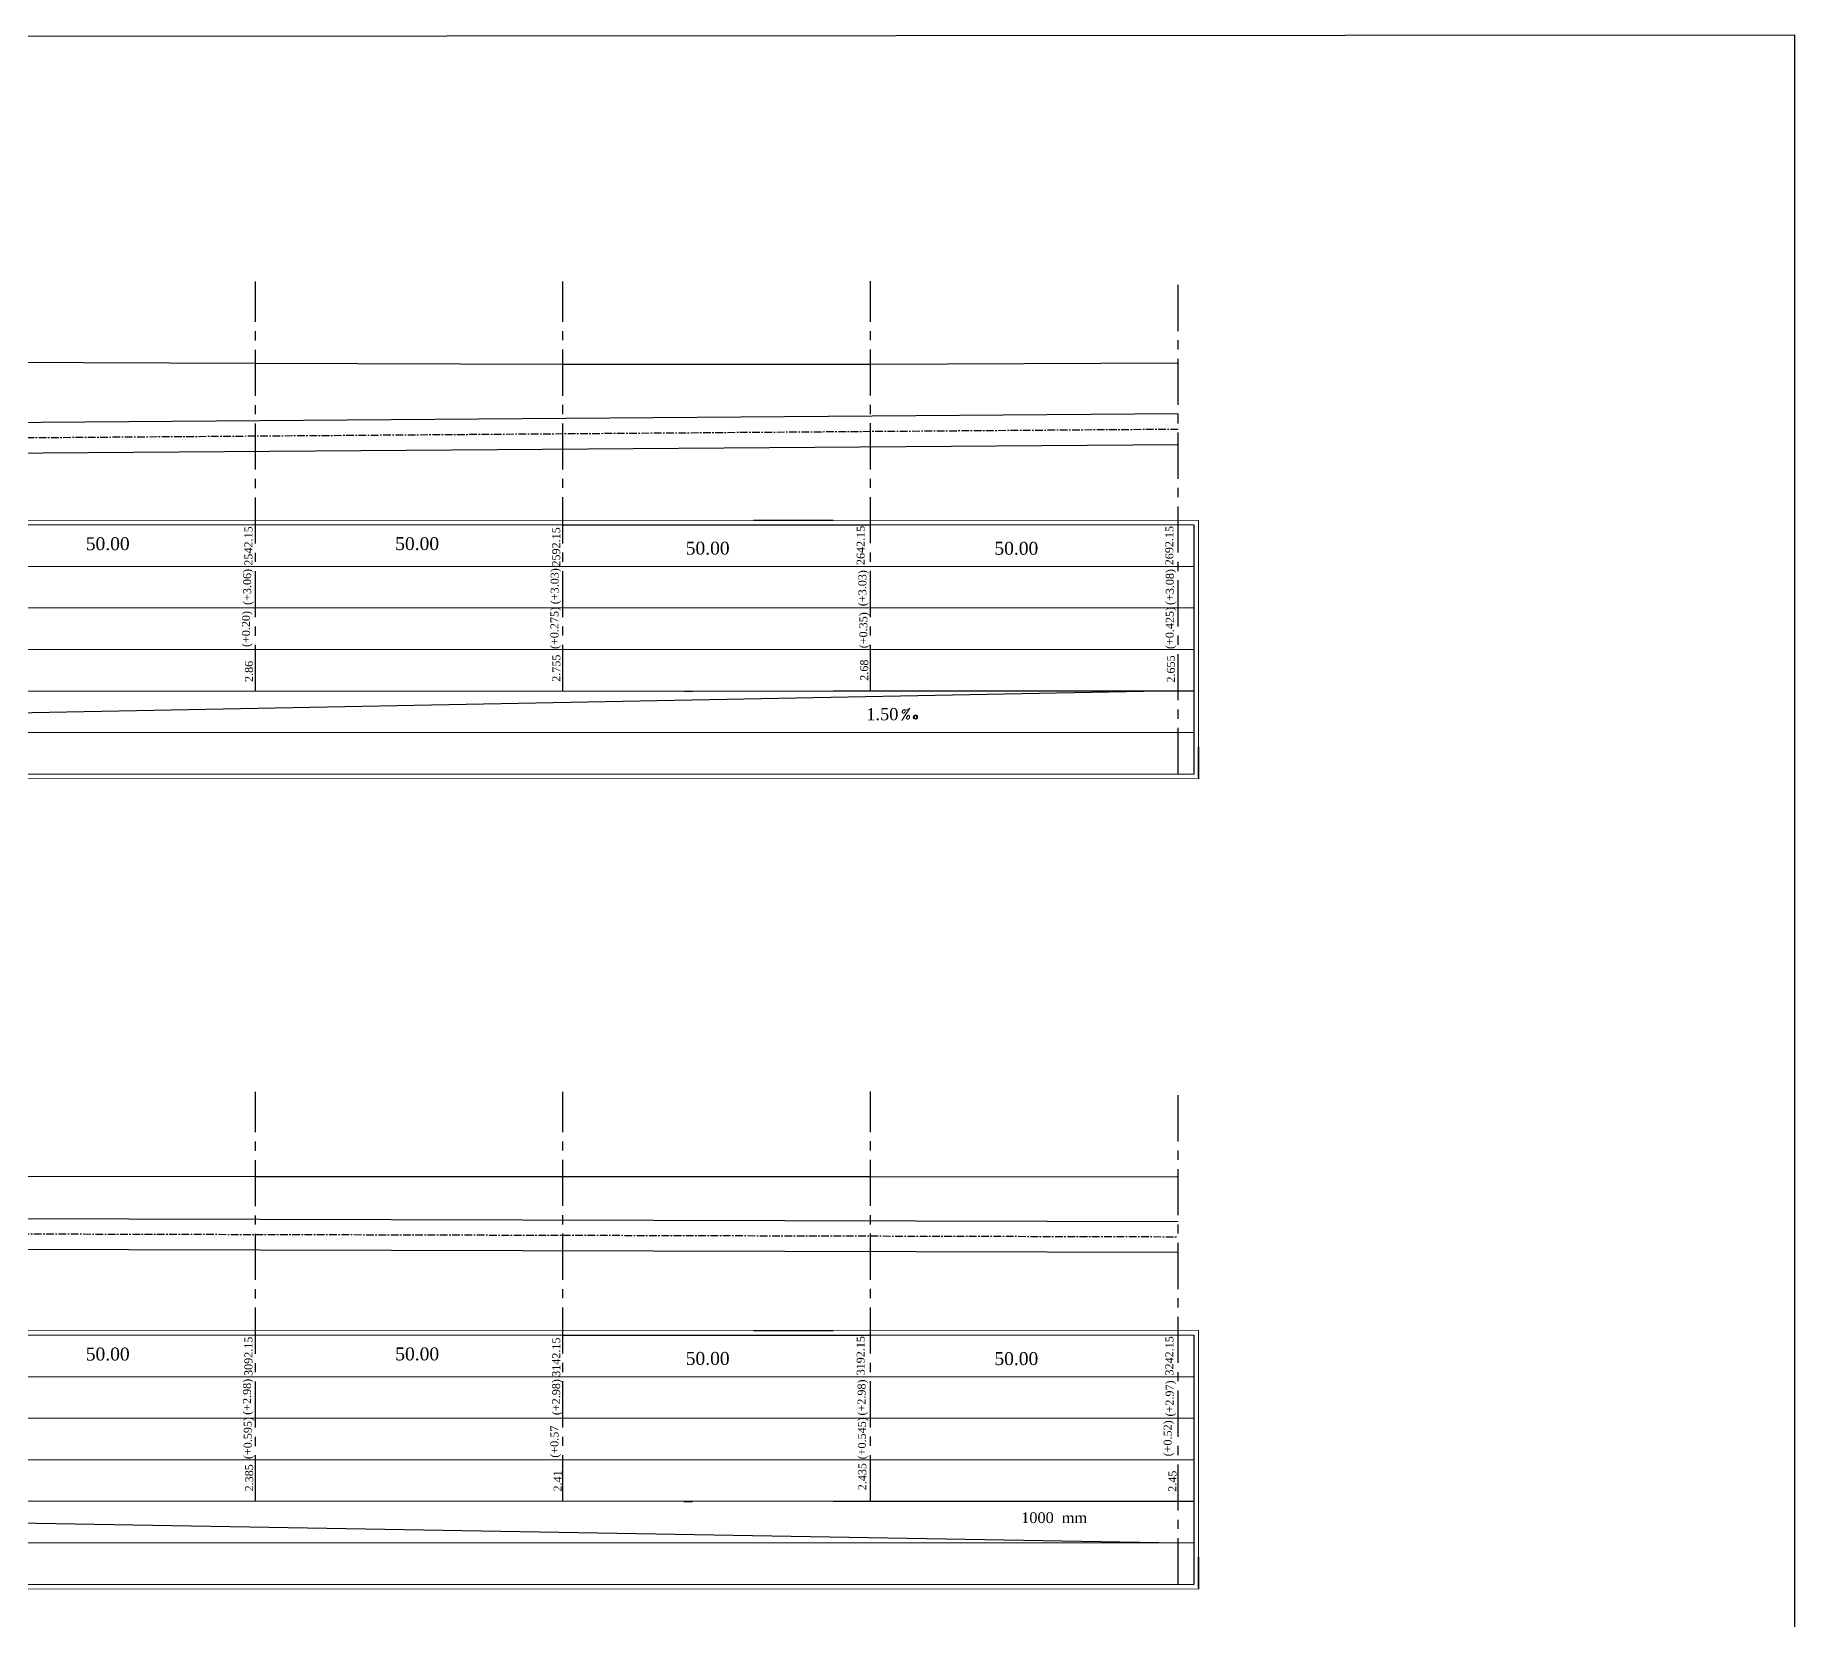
# Model space of a CAD drawing. Header units: inches. Extents: x 1824 to 2531, y 1185 to 2290.
# Drawn here: x 2237.3 to 2523.4, y 1427.7 to 1685.3 of the extents above; entities that cross this region are included whole.
import ezdxf

# ---------------------------------------------------------------- set-up
doc = ezdxf.new("R2010")
doc.units = ezdxf.units.IN
doc.header["$MEASUREMENT"] = 0
doc.linetypes.add('CENTER', pattern=[2, 1.25, -0.25, 0.25, -0.25])
doc.layers.add('4', color=85, linetype='Continuous')
doc.layers.add('KHRRBA', color=6, linetype='Continuous')
for name, color, linetype, lineweight in [('table3', 150, 'Continuous', 15), ('table5', 5, 'Continuous', 25), ('text5', 1, 'Continuous', 25)]:
    doc.layers.add(name, color=color, linetype=linetype, lineweight=lineweight)
doc.styles.add('ROMAND', font='italict.shx', dxfattribs={"height": 0.25})
doc.styles.add('ROMANTIC', font='times.ttf')

# ---------------------------------------------------------------- blocks, each defined once
blk = doc.blocks.new('6')
at = {"layer": 'KHRRBA', "color": 1, "linetype": 'Continuous'}
for p, q in [((23706.93, 4592.9), (23706.85, 4592.57)), ((23706.85, 4592.57), (23706.92, 4592.27)), ((23706.92, 4592.27), (23707.11, 4592.16)), ((23707.35, 4593.16), (23706.93, 4592.9)), ((23707, 4592.6), (23707.08, 4592.94)), ((23707.07, 4592.3), (23707, 4592.6)), ((23707.25, 4592.19), (23707.07, 4592.3)), ((23707.11, 4592.16), (23707.44, 4592.07)), ((23707.15, 4592.64), (23707.23, 4592.97)), ((23707.22, 4592.34), (23707.15, 4592.64)), ((23707.44, 4592.07), (23707.22, 4592.34)), ((23707.23, 4592.97), (23707.35, 4593.16)), ((23707.35, 4593.16), (23707.65, 4593.23)), ((23707.74, 4592.14), (23707.44, 4592.07)), ((23707.65, 4593.23), (23707.87, 4592.96)), ((23707.99, 4593.14), (23707.65, 4593.23)), ((23707.74, 4592.14), (23708.16, 4592.39)), ((23707.85, 4592.32), (23707.74, 4592.14)), ((23707.83, 4593.11), (23708.02, 4592.99)), ((23707.94, 4592.66), (23707.85, 4592.32)), ((23707.87, 4592.96), (23707.94, 4592.66)), ((23708.17, 4593.03), (23707.99, 4593.14)), ((23708.09, 4592.69), (23708.01, 4592.36)), ((23708.02, 4592.99), (23708.09, 4592.69)), ((23708.16, 4592.39), (23708.24, 4592.73)), ((23708.24, 4592.73), (23708.17, 4593.03))]:
    blk.add_line(p, q, dxfattribs=at)
blk = doc.blocks.new('1000')
at = {"layer": 'KHRRBA', "linetype": 'Continuous'}
blk.add_blockref('6', (0.11, -0.33), dxfattribs=at)
at = {"layer": 'text5', "color": 1, "style": 'ROMAND'}
blk.add_text('%%%', height=3.24, rotation=12.701, dxfattribs=at).set_placement((23702.91, 4591.15))

msp = doc.modelspace()

# ---------------------------------------------------------------- linework, layer by layer
for p, q in [((2523.4, 1685.3), (1824.37, 1684.78)), ((2523.4, 1185.04), (2523.4, 1685.3))]:
    msp.add_line(p, q)
at = {"color": 3}
for p, q in [((2273.14, 1631.91), (2223.14, 1632.11)), ((2323.14, 1631.76), (2273.14, 1631.91)), ((2373.14, 1631.76), (2323.14, 1631.76)), ((2423.14, 1632.01), (2373.14, 1631.76)), ((2223.14, 1499.85), (2273.14, 1499.8)), ((2273.14, 1499.8), (2323.11, 1499.8)), ((2323.11, 1499.8), (2373.14, 1499.8)), ((2373.14, 1499.8), (2423.14, 1499.75))]:
    msp.add_line(p, q, dxfattribs=at)
at = {"color": 5}
for p, q in [((2423.16, 1623.73), (2073.1, 1621.11)), ((2423.16, 1618.73), (2073.1, 1616.11)), ((2423.14, 1616.61), (2423.16, 1618.73)), ((2323.14, 1605.72), (2373.14, 1605.72)), ((2354.14, 1606.46), (2367.06, 1606.46)), ((2423.14, 1578.71), (2073.04, 1572.04)), ((2342.79, 1578.68), (2344.19, 1578.68)), ((2367.06, 1578.71), (2407.94, 1578.71)), ((2373.14, 1578.71), (2425.72, 1578.71)), ((2426.47, 1564.67), (2426.47, 1569.6)), ((2426.47, 1569.6), (2426.47, 1564.44)), ((2023.14, 1493.5), (2423.14, 1492.5)), ((2023.14, 1488.5), (2423.14, 1487.5)), ((2323.14, 1474.02), (2373.14, 1474.02)), ((2354.14, 1474.76), (2367.06, 1474.76)), ((2425.72, 1447.62), (2425.72, 1447.01)), ((2023.14, 1447.1), (2423.14, 1440.24)), ((2342.79, 1446.98), (2344.19, 1446.98)), ((2367.06, 1447.01), (2407.94, 1447.01)), ((2373.14, 1447.01), (2425.72, 1447.01)), ((2426.47, 1432.97), (2426.47, 1437.9)), ((2426.47, 1437.9), (2426.47, 1432.74))]:
    msp.add_line(p, q, dxfattribs=at)
at = {"color": 1, "linetype": 'CENTER'}
for p, q in [((2423.16, 1621.23), (2073.1, 1618.61)), ((2023.14, 1491), (2423.14, 1490))]:
    msp.add_line(p, q, dxfattribs=at)
at = {"layer": '4', "linetype": 'CENTER', "ltscale": 6}
for p, q in [((2273.14, 1578.68), (2273.14, 1645.24)), ((2323.14, 1578.7), (2323.14, 1645.27)), ((2373.14, 1578.71), (2373.14, 1645.29)), ((2423.14, 1565.2), (2423.14, 1645.3)), ((2273.14, 1446.97), (2273.14, 1513.54)), ((2323.14, 1447), (2323.14, 1513.56)), ((2373.14, 1447.01), (2373.14, 1513.59)), ((2423.14, 1433.5), (2423.14, 1513.59))]:
    msp.add_line(p, q, dxfattribs=at)
at = {"layer": 'table3'}
for p, q in [((1833, 1606.61), (2426.47, 1606.44)), ((2426.47, 1606.44), (2426.47, 1564.44)), ((1833, 1564.61), (2426.47, 1564.44)), ((1833.01, 1474.9), (2426.47, 1474.74)), ((2426.47, 1474.74), (2426.47, 1432.74)), ((1833, 1432.9), (2426.47, 1432.74))]:
    msp.add_line(p, q, dxfattribs=at)
at = {"layer": 'table5', "color": 5}
for p, q in [((1833.75, 1605.86), (2425.72, 1605.69)), ((2425.72, 1605.69), (2425.72, 1565.19)), ((1833.75, 1599.11), (2425.72, 1598.95)), ((1833.75, 1592.36), (2425.72, 1592.2)), ((1833.75, 1585.61), (2425.72, 1585.45)), ((1833.75, 1578.86), (2415.33, 1578.7)), ((1833.75, 1572.11), (2425.72, 1571.95)), ((1833.75, 1565.36), (2425.72, 1565.2)), ((1833.76, 1474.15), (2425.72, 1473.99)), ((2425.72, 1473.99), (2425.72, 1433.49)), ((1833.76, 1467.4), (2425.72, 1467.25)), ((1833.76, 1460.65), (2425.72, 1460.5)), ((1833.76, 1453.9), (2425.72, 1453.75)), ((1833.76, 1447.15), (2415.33, 1447)), ((1833.75, 1440.4), (2425.72, 1440.24)), ((1833.75, 1433.65), (2425.72, 1433.49))]:
    msp.add_line(p, q, dxfattribs=at)

# ---------------------------------------------------------------- block references
at = {"lineweight": 0, "xscale": 0.5081501846027341, "yscale": 0.5081501846027341, "zscale": 0.5081501846027341}
msp.add_blockref('1000', (-9666.6, -759.13), dxfattribs=at)

# ---------------------------------------------------------------- texts
at = {"layer": 'KHRRBA', "linetype": 'Continuous', "style": 'ROMANTIC'}
for s, p in [('2542.15', (2272.66, 1599.07)), ('2592.15', (2322.69, 1598.93)), ('2642.15', (2372.19, 1599.17)), ('2692.15', (2422.37, 1599.14)), ('(+3.06)', (2272.45, 1592.69)), ('(+3.03)', (2322.45, 1592.81)), ('(+3.03)', (2372.46, 1592.49)), ('(+3.08)', (2422.45, 1592.67)), ('(+0.20)', (2272.26, 1585.85)), ('(+0.275)', (2322.41, 1585.53)), ('(+0.35)', (2372.62, 1585.65)), ('(+0.425)', (2422.44, 1585.53)), ('2.86', (2272.74, 1580.16)), ('2.755', (2322.71, 1580.2)), ('2.68', (2372.76, 1580.37)), ('2.655', (2422.62, 1580.07)), ('3092.15', (2272.66, 1467.37)), ('3142.15', (2322.69, 1467.23)), ('3192.15', (2372.19, 1467.46)), ('3242.15', (2422.38, 1467.44)), ('(+2.98)', (2272.43, 1461.05)), ('(+2.98)', (2322.68, 1461)), ('(+2.98)', (2372.34, 1460.94)), ('(+2.97)', (2422.42, 1460.78)), ('(+0.595)', (2272.55, 1453.85)), ('(+0.57', (2322.41, 1454.09)), ('(+0.545)', (2372.39, 1453.82)), ('(+0.52)', (2422.09, 1454.3)), ('2.385', (2272.77, 1448.6)), ('2.41', (2322.92, 1448.58)), ('2.435', (2372.45, 1448.79)), ('2.45', (2422.87, 1448.55))]:
    msp.add_text(s, height=1.301, rotation=90, dxfattribs=at).set_placement(p)
for p in [(2245.57, 1601.59), (2295.87, 1601.61), (2343.1, 1600.87), (2393.28, 1600.85), (2245.57, 1469.88), (2295.88, 1469.9), (2343.1, 1469.17), (2393.28, 1469.14)]:
    msp.add_text('50.00', height=2.1, dxfattribs=at).set_placement(p)
at = {"layer": 'KHRRBA', "color": 0, "linetype": 'Continuous', "style": 'ROMANTIC'}
for s, height, p in [('1.50', 1.976, (2372.45, 1573.95)), ('1000  mm', 1.75, (2397.64, 1443.46))]:
    msp.add_text(s, height=height, dxfattribs=at).set_placement(p)

doc.saveas('drawing.dxf')
